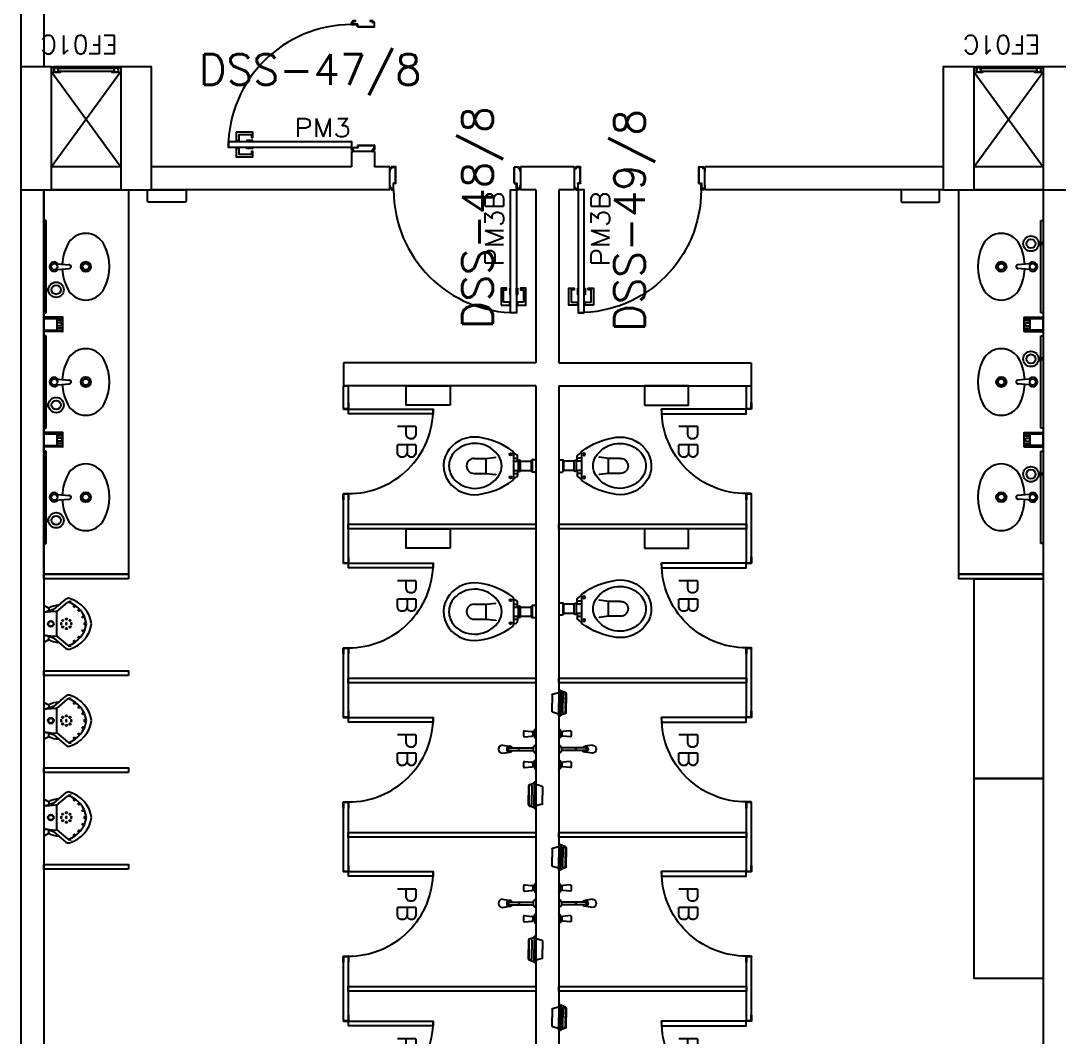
# Model space of a CAD drawing. Header units: millimetres. Extents: x 2046 to 2564, y 885 to 1120.
# Drawn here: x 2344.06 to 2350.81, y 952.66 to 959.28 of the extents above; entities that cross this region are included whole.
import ezdxf

# ---------------------------------------------------------------- set-up
doc = ezdxf.new("R2010")
doc.units = ezdxf.units.MM
doc.header["$LTSCALE"] = 10
for name, color, linetype in [('AR-ALV', 2, 'Continuous'), ('AR-DIVISÓRIAS', 2, 'Continuous'), ('AR-ESQ', 1, 'Continuous'), ('AR-ESTC', 3, 'Continuous'), ('AR-LOUÇAS', 1, 'Continuous'), ('AR-PORTA', 1, 'Continuous'), ('AR-SHAFT', 1, 'Continuous'), ('BC-CUBA', 1, 'Continuous'), ('BGR- VISTA', 12, 'Continuous'), ('DT-ESQ-PERFIL CADEIRA-C', 2, 'Continuous'), ('DT-ESQ-PERFIL CADEIRA-V', 1, 'Continuous'), ('DT-ESQ-VENEZIANA-C', 1, 'Continuous'), ('DT-ESQ-VENEZIANA-V', 1, 'Continuous'), ('DT-TXTESQ', 2, 'Continuous'), ('DT-TXTMOD', 1, 'Continuous'), ('DV- VISTA', 2, 'Continuous'), ('DV-TEXTO', 2, 'Continuous'), ('ENDEREÇO', 2, 'Continuous'), ('maçaneta', 1, 'Continuous'), ('mov', 1, 'Continuous'), ('PM-PERFIL U-C', 2, 'Continuous'), ('PM-TXT', 2, 'Continuous'), ('pm1', 2, 'Continuous'), ('pm2', 1, 'Continuous'), ('WC1', 1, 'Continuous'), ('WC2', 1, 'Continuous'), ('WC3', 1, 'Continuous')]:
    doc.layers.add(name, color=color, linetype=linetype)
doc.styles.add('S10', font='simplex.shx', dxfattribs={"height": 0.1})
doc.styles.add('S12', font='simplex.shx', dxfattribs={"width": 1.1, "height": 0.12})
doc.styles.add('UNB1-100', font='simplex.shx', dxfattribs={"height": 0.2})

# ---------------------------------------------------------------- blocks, each defined once
blk = doc.blocks.new('CUBA-01P')
at = {"layer": 'WC1'}
blk.add_circle((-0.15, -0.08), 0.05, dxfattribs=at)
for centre, radius, start, end in [((0, -0.4404), 0.3205, 92.82256, 116.40535), ((0, -0.4404), 0.3205, 63.59465, 87.24236), ((-0.0831, -0.273), 0.1336, 116.40535, 243.59465), ((0.0831, -0.273), 0.1336, 296.40535, 63.59465), ((0, -0.1056), 0.3205, 243.59465, 296.40535)]:
    blk.add_arc(centre, radius, start, end, dxfattribs=at)
at = {"layer": 'WC2'}
for p, q in [((-0.1548, 0), (-0.1548, -0.0303)), ((-0.1448, 0), (-0.1448, -0.0303)), ((-0.02, -0.068), (-0.0118, -0.1652)), ((0.02, -0.068), (0.0118, -0.1652))]:
    blk.add_line(p, q, dxfattribs=at)
for centre, radius in [((-0.15, -0.08), 0.03), ((0, -0.068), 0.02), ((0, -0.273), 0.033), ((0, -0.273), 0.0212)]:
    blk.add_circle(centre, radius, dxfattribs=at)
for centre, radius, start, end in [((0.0002, -0.0678), 0.03, 306.40129, 232.67059), ((0.0002, -0.1652), 0.012, 180, 10.12053)]:
    blk.add_arc(centre, radius, start, end, dxfattribs=at)
blk = doc.blocks.new('BGR19')
at = {"layer": 'BGR- VISTA'}
blk.add_lwpolyline([(0, 0.55), (2.5, 0.55), (2.5, 0), (0, 0)], close=True, dxfattribs=at)
at = {"layer": 'BC-CUBA', "rotation": 180}
for p in [(0.5, 0), (1.25, 0), (2, 0)]:
    blk.add_blockref('CUBA-01P', p, dxfattribs=at)
blk = doc.blocks.new('MCTR-01p')
at = {"layer": 'WC1'}
for p, q in [((0.1134, 0), (-0.1134, 0)), ((-0.1169, -0.006), (-0.1028, -0.0318)), ((0.1169, -0.006), (0.1028, -0.0318)), ((-0.1209, -0.0973), (-0.16, -0.1436)), ((0.1209, -0.0973), (0.16, -0.1436))]:
    blk.add_line(p, q, dxfattribs=at)
blk.add_circle((0, -0.0459), 0.019, dxfattribs=at)
for centre, radius, start, end in [((-0.1134, -0.004), 0.00402, 90, 208.69931), ((0.1134, -0.004), 0.00402, 331.30069, 90), ((0.0514, -0.1098), 0.1728, 153.16672, 175.85534), ((-0.0514, -0.1098), 0.1728, 4.14466, 26.83328), ((-0.1408, -0.1598), 0.0251, 139.851, 195.77049), ((0.027, -0.1124), 0.1994, 195.77049, 262.23104), ((-0.027, -0.1124), 0.1994, 277.76896, 344.22951), ((0.1408, -0.1598), 0.0251, 344.22951, 40.149)]:
    blk.add_arc(centre, radius, start, end, dxfattribs=at)
at = {"layer": 'WC2'}
for p, q in [((-0.0929, -0.0641), (-0.1209, -0.0973)), ((-0.1028, -0.0318), (-0.083, -0.0318)), ((-0.0952, -0.0668), (-0.0769, -0.0144)), ((-0.0769, -0.0144), (-0.0814, -0.0774)), ((0.0769, -0.0144), (0.0814, -0.0774)), ((0.0952, -0.0668), (0.0769, -0.0144)), ((0.1028, -0.0318), (0.083, -0.0318)), ((0.0929, -0.0641), (0.1209, -0.0973)), ((-0.0801, -0.0849), (-0.1388, -0.1544)), ((0.0773, -0.0817), (-0.0773, -0.0817)), ((0.0801, -0.0849), (0.1388, -0.1544))]:
    blk.add_line(p, q, dxfattribs=at)
for centre, radius in [((0, -0.0459), 0.0162), ((-0.0216, -0.1233), 0.00453), ((0.0216, -0.1233), 0.00453), ((-0.1131, -0.1987), 0.00453), ((-0.0307, -0.1466), 0.00453), ((-0.0216, -0.17), 0.00453), ((0.0216, -0.17), 0.00453), ((0.0307, -0.1466), 0.00453), ((0.1131, -0.1987), 0.00453), ((-0.0873, -0.2281), 0.00453), ((-0.0453, -0.2549), 0.00453), ((0.0453, -0.2549), 0.00453), ((0.0873, -0.2281), 0.00453)]:
    blk.add_circle(centre, radius, dxfattribs=at)
for centre, radius, start, end in [((-0.0573, -0.018), 0.02, 115.52037, 169.58171), ((0.0573, -0.018), 0.02, 10.41829, 64.47963), ((-0.1424, -0.0223), 0.0647, 319.851, 355.98459), ((0.1424, -0.0223), 0.0647, 184.01541, 220.149), ((-0.0773, -0.0776), 0.00402, 175.98459, 270), ((-0.0719, -0.0937), 0.012, 89.35808, 133.3239), ((0, -0.1142), 0.00453, 90, 270), ((0, -0.1142), 0.00453, 270, 90), ((0.0719, -0.0937), 0.012, 46.6761, 90.64192), ((0.0773, -0.0776), 0.00402, 270, 4.01541), ((-0.1204, -0.1699), 0.024, 139.851, 200.63237), ((0.024, -0.1042), 0.1746, 198.27233, 262.11406), ((0, -0.1466), 0.00453, 90, 270), ((0, -0.1791), 0.00453, 90, 270), ((0, -0.1466), 0.00453, 270, 90), ((-0.024, -0.1042), 0.1746, 277.88594, 341.72767), ((0, -0.1791), 0.00453, 270, 90), ((0.1204, -0.1699), 0.024, 339.36763, 40.149), ((0.0001, -0.2664), 0.00453, 91.78316, 268.21684), ((-0.0001, -0.2664), 0.00453, 271.78316, 88.21684)]:
    blk.add_arc(centre, radius, start, end, dxfattribs=at)
blk = doc.blocks.new('DV1')
at = {"layer": 'DV- VISTA'}
blk.add_lwpolyline([(0.03, 0), (0.03, -0.55), (0, -0.55), (0, 0)], close=True, dxfattribs=at)
at = {"layer": 'DV-TEXTO', "style": 'S12'}
for tag, p, flags in [('ACABAMENTO', (0.5897, -0.5266), 3), ('CANTONEIRA', (0.7897, -0.5266), 3), ('DIVISÓRIA', (0.1897, -0.5266), 2), ('TAMANHO', (0.3897, -0.5266), 3)]:
    blk.add_attdef(tag, p, '', height=0.12, rotation=90, dxfattribs=dict(at, flags=flags))
blk = doc.blocks.new('DV4')
at = {"layer": 'DV- VISTA'}
blk.add_lwpolyline([(0.03, 0), (0.03, -1.22), (0, -1.22), (0, 0)], close=True, dxfattribs=at)
at = {"layer": 'DV-TEXTO', "style": 'S12'}
for tag, p, flags in [('ACABAMENTO', (0.3815, -0.3084), 3), ('CANTONEIRA', (0.5815, -0.3084), 3), ('DIVISÓRIA', (-0.0185, -0.3084), 2), ('TAMANHO', (0.1815, -0.3084), 3)]:
    blk.add_attdef(tag, p, '', height=0.12, rotation=90, dxfattribs=dict(at, flags=flags))
blk = doc.blocks.new('DV3')
at = {"layer": 'DV- VISTA'}
blk.add_lwpolyline([(0.03, 0), (0.03, -0.15), (0, -0.15), (0, 0)], close=True, dxfattribs=at)
at = {"layer": 'DV-TEXTO', "style": 'S12'}
for tag, p, flags in [('ACABAMENTO', (0.3798, -0.2006), 3), ('CANTONEIRA', (0.5798, -0.2006), 3), ('DIVISÓRIA', (-0.0202, -0.2006), 2), ('TAMANHO', (0.1798, -0.2006), 3)]:
    blk.add_attdef(tag, p, '', height=0.12, rotation=90, dxfattribs=dict(at, flags=flags))
blk = doc.blocks.new('pb55-gr-01p')
at = {"layer": 'mov'}
blk.add_arc((0.0015, 0.0172), 0.55, 359.7335, 90, dxfattribs=at)
at = {"layer": 'pm1'}
blk.add_lwpolyline([(0.0315, 0.5673), (0.0315, 0.0172), (0.0015, 0.0172), (0.0015, 0.5673)], close=True, dxfattribs=at)
at = {"layer": 'pm2'}
for p, q in [((-0.0385, 0.0172), (-0.0008, 0.0172)), ((-0.0385, 0.0158), (-0.0385, 0.0172)), ((-0.0008, 0.0158), (-0.0385, 0.0158)), ((0, 0.015), (0, -0.015)), ((0.0015, -0.0152), (0.0015, 0.015)), ((0.5515, -0.0152), (0.5515, 0.015)), ((0.553, 0.015), (0.553, -0.015)), ((0.5915, 0.0172), (0.5537, 0.0172)), ((0.5537, 0.0158), (0.5915, 0.0158)), ((0.5915, 0.0158), (0.5915, 0.0172)), ((-0.001, -0.016), (-0.0385, -0.016)), ((-0.0385, -0.0175), (-0.0385, -0.016)), ((-0.0385, -0.0175), (-0.0008, -0.0175)), ((0.5915, -0.0175), (0.5537, -0.0175)), ((0.554, -0.016), (0.5915, -0.016)), ((0.5915, -0.0175), (0.5915, -0.016))]:
    blk.add_line(p, q, dxfattribs=at)
for centre, radius, start, end in [((-0.0008, 0.015), 0.00225, 0, 90), ((-0.0008, 0.015), 0.00075, 0, 90), ((0.5537, 0.015), 0.00225, 90, 180), ((0.5537, 0.015), 0.00075, 90, 180), ((-0.001, -0.015), 0.001, 270, 0), ((-0.0008, -0.0152), 0.00225, 270, 0), ((0.5537, -0.0152), 0.00225, 180, 270), ((0.554, -0.015), 0.001, 180, 270)]:
    blk.add_arc(centre, radius, start, end, dxfattribs=at)
at = {"layer": 'PM-TXT', "style": 'S12', "width": 1.1}
blk.add_attdef('PM', (0.0929, 0.3347), '', height=0.12, dxfattribs=at)
at = {"layer": 'PM-TXT', "style": 'S12', "width": 1.1, "flags": 1}
for tag, p in [('LARGURA', (0.0929, 0.1347)), ('GRANITO', (0.0929, -0.0653)), ('VISOR', (0.0929, -0.2653)), ('FERRAGEM', (0.0929, -0.4653))]:
    blk.add_attdef(tag, p, '', height=0.12, dxfattribs=at)
blk = doc.blocks.new('BACI-01P')
at = {"layer": 'WC1'}
for p, q in [((0.146, 0.0857), (0.146, 0.0887)), ((0.1191, 0.03), (0.1139, 0.03)), ((0.1139, 0.0298), (0.1139, -0.0298)), ((0.1191, 0.03), (0.1191, 0.0624)), ((0.1191, -0.03), (0.1139, -0.03)), ((0.1191, -0.03), (0.1191, -0.0624)), ((0.146, -0.0857), (0.146, -0.0887))]:
    blk.add_line(p, q, dxfattribs=at)
for centre, radius, start, end in [((0.4364, -0.2936), 0.4837, 97.68046, 126.34544), ((0.3996, -0.0205), 0.2081, 36.88811, 97.68046), ((0.1282, 0.0624), 0.00909, 126.16044, 180), ((0.4044, -0.3155), 0.4771, 122.78184, 126.16044), ((0.1551, 0.0887), 0.00909, 126.33581, 180), ((0.4268, 0), 0.174, 320.47667, 36.88811), ((0.1282, -0.0624), 0.00909, 180, 233.83956), ((0.4044, 0.3155), 0.4771, 233.83956, 237.21816), ((0.1551, -0.0887), 0.00909, 180, 238.98254), ((0.4364, 0.2936), 0.4837, 233.75773, 262.31954), ((0.3996, 0.0205), 0.2081, 262.31954, 320.89786)]:
    blk.add_arc(centre, radius, start, end, dxfattribs=at)
at = {"layer": 'WC2'}
for p, q in [((0.146, -0.0857), (0.146, 0.0857)), ((0, 0.04), (0.023, 0.04)), ((0.025, 0.035), (0.025, 0.038)), ((0.025, -0.035), (0.025, 0.035)), ((0.025, 0.035), (0.028, 0.035)), ((0.03, -0.033), (0.03, 0.033)), ((0.1, 0.03), (0.03, 0.03)), ((0.1, 0.0298), (0.1, -0.0298)), ((0, -0.04), (0.023, -0.04)), ((0.025, -0.038), (0.025, -0.035)), ((0.025, -0.035), (0.028, -0.035)), ((0.1, -0.03), (0.03, -0.03))]:
    blk.add_line(p, q, dxfattribs=at)
for centre, radius, start, end in [((0.3966, -0.0404), 0.1866, 54.25145, 147.32014), ((0.4126, -0.0182), 0.1592, 41.32993, 54.25145), ((0.4333, 0), 0.1317, 0, 41.32993), ((0.023, 0.038), 0.002, 0, 90), ((0.028, 0.033), 0.002, 0, 90), ((0.107, 0.0298), 0.00697, 0, 180), ((0.3335, 0), 0.1117, 147.32014, 180), ((0.3335, 0), 0.1117, 180, 212.67986), ((0.4333, 0), 0.1317, 318.67007, 0), ((0.023, -0.038), 0.002, 270, 0), ((0.028, -0.033), 0.002, 270, 0), ((0.107, -0.0298), 0.00697, 180, 0), ((0.3966, 0.0404), 0.1866, 212.67986, 305.74855), ((0.4126, 0.0182), 0.1592, 305.74855, 318.67007)]:
    blk.add_arc(centre, radius, start, end, dxfattribs=at)
at = {"layer": 'WC3'}
for p, q in [((0.146, 0.0497), (0.1191, 0.0497)), ((0.146, 0.03), (0.1191, 0.03)), ((0.261, 0.0562), (0.2593, 0.0585)), ((0.3229, 0.0486), (0.261, 0.0562)), ((0.3229, 0.0486), (0.3229, -0.0486)), ((0.4015, 0.0486), (0.3229, 0.0486)), ((0.146, -0.03), (0.1191, -0.03)), ((0.146, -0.0497), (0.1191, -0.0497)), ((0.261, -0.0562), (0.2593, -0.0585)), ((0.3229, -0.0486), (0.261, -0.0562)), ((0.4015, -0.0486), (0.3229, -0.0486))]:
    blk.add_line(p, q, dxfattribs=at)
for centre in [(0.1641, 0.075), (0.1641, -0.075)]:
    blk.add_circle(centre, 0.00682, dxfattribs=at)
blk.add_arc((0.4015, 0), 0.0486, 270, 90, dxfattribs=at)
blk = doc.blocks.new('CHVR-01P')
at = {"layer": 'WC1'}
for p, q in [((-0.08, 0.114), (-0.08, 0.086)), ((-0.074, 0.12), (-0.0254, 0.1155)), ((-0.074, 0.08), (-0.0254, 0.0845)), ((-0.02, 0.1096), (-0.0176, 0.1096)), ((-0.02, 0.0904), (-0.0176, 0.0904)), ((-0.0139, 0.1119), (-0.0077, 0.1257)), ((-0.0139, 0.0881), (-0.0077, 0.0743)), ((-0.0015, 0.129), (-0.0052, 0.1279)), ((-0.0015, 0.071), (-0.0052, 0.0721)), ((-0.2165, 0.0264), (-0.1704, 0.0189)), ((-0.1704, 0.0088), (-0.1537, 0.0088)), ((-0.1537, 0.0088), (-0.0176, 0.0088)), ((-0.0176, 0.0088), (-0.0133, 0.0174)), ((-0.0131, 0.0178), (-0.0132, 0.0176)), ((-0.0126, 0.0182), (-0.0088, 0.0206)), ((-0.0088, 0.0222), (-0.0088, 0.0206)), ((-0.0068, 0.0242), (0, 0.0242)), ((-0.2165, -0.0264), (-0.1704, -0.0189)), ((-0.1704, -0.0088), (-0.1537, -0.0088)), ((-0.1537, -0.0088), (-0.0176, -0.0088)), ((-0.0176, -0.0088), (-0.0133, -0.0174)), ((-0.0131, -0.0178), (-0.0132, -0.0176)), ((-0.0126, -0.0182), (-0.0088, -0.0206)), ((-0.0088, -0.0206), (-0.0088, -0.0222)), ((-0.0068, -0.0242), (0, -0.0242)), ((-0.08, -0.086), (-0.08, -0.114)), ((-0.074, -0.08), (-0.0254, -0.0845)), ((-0.074, -0.12), (-0.0254, -0.1155)), ((-0.02, -0.0904), (-0.0176, -0.0904)), ((-0.02, -0.1096), (-0.0176, -0.1096)), ((-0.0139, -0.0881), (-0.0077, -0.0743)), ((-0.0139, -0.1119), (-0.0077, -0.1257)), ((-0.0015, -0.071), (-0.0052, -0.0721)), ((-0.0015, -0.129), (-0.0052, -0.1279))]:
    blk.add_line(p, q, dxfattribs=at)
for centre, radius, start, end in [((-0.074, 0.114), 0.006, 90, 180), ((-0.074, 0.086), 0.006, 180, 270), ((-0.026, 0.1096), 0.006, 0, 84.40066), ((-0.026, 0.0904), 0.006, 275.59934, 0), ((-0.0176, 0.1136), 0.004, 270, 335.61273), ((-0.0176, 0.0864), 0.004, 24.38727, 90), ((-0.004, 0.1241), 0.004, 107.53034, 155.61273), ((-0.004, 0.0759), 0.004, 204.38727, 252.46966), ((-0.001, 0.1282), 0.001, 0, 122.00538), ((-0.001, 0.0718), 0.001, 237.99462, 0), ((0, 0.07), 0.000002, 180, 270), ((-0.2165, 0), 0.0264, 90, 270), ((-0.1704, 0), 0.0189, 90, 270), ((-0.1704, 0), 0.0088, 90, 270), ((-0.1704, 0), 0.0189, 27.71775, 90), ((-0.0115, 0.0165), 0.002, 122.78059, 153.43495), ((-0.0068, 0.0222), 0.002, 90, 180), ((-0.1704, 0), 0.0189, 270, 332.28225), ((-0.0115, -0.0165), 0.002, 206.56505, 237.21941), ((-0.0068, -0.0222), 0.002, 180, 270), ((-0.074, -0.086), 0.006, 90, 180), ((-0.074, -0.114), 0.006, 180, 270), ((-0.026, -0.0904), 0.006, 0, 84.40066), ((-0.026, -0.1096), 0.006, 275.59934, 0), ((-0.0176, -0.0864), 0.004, 270, 335.61273), ((-0.0176, -0.1136), 0.004, 24.38727, 90), ((-0.004, -0.0759), 0.004, 107.53034, 155.61273), ((-0.004, -0.1241), 0.004, 204.38727, 252.46966), ((-0.001, -0.0718), 0.001, 0, 122.00538), ((-0.001, -0.1282), 0.001, 237.99462, 0), ((0, -0.13), 0.000002, 180, 270)]:
    blk.add_arc(centre, radius, start, end, dxfattribs=at)
at = {"layer": 'WC2'}
for p, q in [((-0.02, 0.1096), (-0.02, 0.0904)), ((-0.0077, 0.1257), (-0.0077, 0.0743)), ((-0.0176, 0.0088), (-0.0176, -0.0088)), ((-0.02, -0.0904), (-0.02, -0.1096)), ((-0.0077, -0.0743), (-0.0077, -0.1257))]:
    blk.add_line(p, q, dxfattribs=at)
for centre, radius, start, end in [((-0.1704, 0), 0.0132, 41.81031, 318.18969), ((-0.1031, 0), 0.0088, 90, 270)]:
    blk.add_arc(centre, radius, start, end, dxfattribs=at)
blk = doc.blocks.new('DV6')
at = {"layer": 'DV- VISTA'}
blk.add_lwpolyline([(0.03, 0), (0.03, -0.45), (0, -0.45), (0, 0)], close=True, dxfattribs=at)
at = {"layer": 'DV-TEXTO', "style": 'S12'}
for tag, p, flags in [('ACABAMENTO', (0.5766, -0.4366), 3), ('CANTONEIRA', (0.7766, -0.4366), 3), ('DIVISÓRIA', (0.1766, -0.4366), 2), ('TAMANHO', (0.3766, -0.4366), 3)]:
    blk.add_attdef(tag, p, '', height=0.12, rotation=90, dxfattribs=dict(at, flags=flags))
blk = doc.blocks.new('DV7')
at = {"layer": 'DV- VISTA'}
blk.add_lwpolyline([(0.03, 0), (0.03, -0.42), (0, -0.42), (0, 0)], close=True, dxfattribs=at)
at = {"layer": 'DV-TEXTO', "style": 'S12'}
for tag, p, flags in [('ACABAMENTO', (0.5921, -0.2951), 3), ('CANTONEIRA', (0.7921, -0.2951), 3), ('DIVISÓRIA', (0.1921, -0.2951), 2), ('TAMANHO', (0.3921, -0.2951), 3)]:
    blk.add_attdef(tag, p, '', height=0.12, rotation=90, dxfattribs=dict(at, flags=flags))
blk = doc.blocks.new('BGR14')
at = {"layer": 'BGR- VISTA'}
blk.add_lwpolyline([(0.45, 0), (0.45, -1.3), (0, -1.3), (0, 0)], close=True, dxfattribs=at)
blk = doc.blocks.new('PM3')
at = {"layer": 'maçaneta'}
for points in [[(0.02, 0.825), (-0.035, 0.825), (-0.035, 0.715), (0, 0.715), (0, 0.725), (-0.02, 0.725), (-0.02, 0.8035, -0.414214), (-0.0185, 0.805), (0.02, 0.805)], [(0.125, 0.825), (0.07, 0.825), (0.07, 0.805), (0.1085, 0.805, -0.414214), (0.11, 0.8035), (0.11, 0.725), (0.09, 0.725), (0.09, 0.715), (0.125, 0.715)]]:
    blk.add_lwpolyline(points, format="xyb", close=True, dxfattribs=at)
for points in [[(0.02, 0.715), (0.02, 0.755), (0.025, 0.755), (0.025, 0.715)], [(0.07, 0.715), (0.07, 0.755), (0.065, 0.755), (0.065, 0.715)]]:
    blk.add_lwpolyline(points, close=True, dxfattribs=at)
at = {"layer": 'mov'}
blk.add_arc((0.025, 0.075), 0.8, 0, 90, dxfattribs=at)
at = {"layer": 'PM-PERFIL U-C'}
for p, q in [((0.01, 0.065), (0.01, 0.0735)), ((0.0115, 0.075), (0.0235, 0.075)), ((0.012, 0.073), (0.012, 0.0645)), ((0.023, 0.073), (0.012, 0.073)), ((0.023, 0.0335), (0.023, 0.073)), ((0.025, 0.0735), (0.025, 0.034)), ((0.825, 0.0735), (0.825, 0.034)), ((0.8385, 0.075), (0.8265, 0.075)), ((0.827, 0.073), (0.838, 0.073)), ((0.827, 0.0335), (0.827, 0.073)), ((0.838, 0.073), (0.838, 0.0645)), ((0.84, 0.065), (0.84, 0.0735)), ((0, 0.045), (0, 0.0635)), ((0.002, 0.045), (0, 0.045)), ((0.0015, 0.065), (0.01, 0.065)), ((0.002, 0.063), (0.002, 0.045)), ((0.0105, 0.063), (0.002, 0.063)), ((0.038, 0.032), (0.0245, 0.032)), ((0.0385, 0.034), (0.025, 0.034)), ((0.038, 0.032), (0.038, -0.073)), ((0.04, 0.0325), (0.04, -0.0735)), ((0.81, 0.0325), (0.81, -0.0735)), ((0.8115, 0.034), (0.825, 0.034)), ((0.812, 0.032), (0.8255, 0.032)), ((0.812, 0.032), (0.812, -0.073)), ((0.8395, 0.063), (0.848, 0.063)), ((0.8485, 0.065), (0.84, 0.065)), ((0.848, 0.063), (0.848, 0.045)), ((0.848, 0.045), (0.85, 0.045)), ((0.85, 0.045), (0.85, 0.0635)), ((0, -0.045), (0.002, -0.045)), ((0, -0.0635), (0, -0.045)), ((0.01, -0.065), (0.0015, -0.065)), ((0.002, -0.045), (0.002, -0.063)), ((0.002, -0.063), (0.0105, -0.063)), ((0.01, -0.0735), (0.01, -0.065)), ((0.012, -0.0645), (0.012, -0.073)), ((0.838, -0.0645), (0.838, -0.073)), ((0.848, -0.063), (0.8395, -0.063)), ((0.84, -0.0735), (0.84, -0.065)), ((0.84, -0.065), (0.8485, -0.065)), ((0.85, -0.045), (0.848, -0.045)), ((0.848, -0.045), (0.848, -0.063)), ((0.85, -0.0635), (0.85, -0.045)), ((0.0385, -0.075), (0.0115, -0.075)), ((0.012, -0.073), (0.038, -0.073)), ((0.8115, -0.075), (0.8385, -0.075)), ((0.838, -0.073), (0.812, -0.073))]:
    blk.add_line(p, q, dxfattribs=at)
for centre, start, end in [((0.0115, 0.0735), 90, 180), ((0.0235, 0.0735), 360, 90), ((0.8265, 0.0735), 90, 180), ((0.8385, 0.0735), 0, 90), ((0.0015, 0.0635), 90, 180), ((0.0105, 0.0645), 270, 0), ((0.0245, 0.0335), 180, 270), ((0.0385, 0.0325), 0, 90), ((0.8115, 0.0325), 90, 180), ((0.8255, 0.0335), 270, 0), ((0.8395, 0.0645), 180, 270), ((0.8485, 0.0635), 0, 90), ((0.0015, -0.0635), 180, 270), ((0.0105, -0.0645), 0, 90), ((0.8395, -0.0645), 90, 180), ((0.8485, -0.0635), 270, 0), ((0.0115, -0.0735), 180, 270), ((0.0385, -0.0735), 269.93864, 0), ((0.8115, -0.0735), 180, 270.06136), ((0.8385, -0.0735), 270, 0)]:
    blk.add_arc(centre, 0.0015, start, end, dxfattribs=at)
at = {"layer": 'pm1'}
blk.add_lwpolyline([(0.065, 0.875), (0.065, 0.075), (0.025, 0.075), (0.025, 0.875)], close=True, dxfattribs=at)
at = {"layer": 'PM-TXT', "style": 'S12', "width": 1.1}
blk.add_attdef('PM', (0.214, 0.075), '', height=0.12, rotation=90, dxfattribs=at)
blk = doc.blocks.new('PM3B')
at = {"layer": 'maçaneta'}
for points in [[(0.02, 0.9), (-0.035, 0.9), (-0.035, 0.79), (0, 0.79), (0, 0.8), (-0.02, 0.8), (-0.02, 0.8785, -0.414214), (-0.0185, 0.88), (0.02, 0.88)], [(0.125, 0.9), (0.07, 0.9), (0.07, 0.88), (0.1085, 0.88, -0.414214), (0.11, 0.8785), (0.11, 0.8), (0.09, 0.8), (0.09, 0.79), (0.125, 0.79)]]:
    blk.add_lwpolyline(points, format="xyb", close=True, dxfattribs=at)
for points in [[(0.02, 0.79), (0.02, 0.83), (0.025, 0.83), (0.025, 0.79)], [(0.07, 0.79), (0.07, 0.83), (0.065, 0.83), (0.065, 0.79)]]:
    blk.add_lwpolyline(points, close=True, dxfattribs=at)
at = {"layer": 'mov'}
blk.add_arc((0.025, 0.15), 0.8, 0, 90, dxfattribs=at)
at = {"layer": 'PM-PERFIL U-C'}
for p, q in [((0, 0.12), (0, 0.1385)), ((0.0015, 0.14), (0.01, 0.14)), ((0.002, 0.138), (0.002, 0.12)), ((0.0105, 0.138), (0.002, 0.138)), ((0.01, 0.14), (0.01, 0.1485)), ((0.0115, 0.15), (0.0235, 0.15)), ((0.012, 0.148), (0.012, 0.1395)), ((0.023, 0.148), (0.012, 0.148)), ((0.023, 0.1085), (0.023, 0.148)), ((0.025, 0.1485), (0.025, 0.109)), ((0.825, 0.1485), (0.825, 0.109)), ((0.8385, 0.15), (0.8265, 0.15)), ((0.827, 0.148), (0.838, 0.148)), ((0.827, 0.1085), (0.827, 0.148)), ((0.838, 0.148), (0.838, 0.1395)), ((0.8395, 0.138), (0.848, 0.138)), ((0.84, 0.14), (0.84, 0.1485)), ((0.8485, 0.14), (0.84, 0.14)), ((0.848, 0.138), (0.848, 0.12)), ((0.85, 0.12), (0.85, 0.1385)), ((0.002, 0.12), (0, 0.12)), ((0.038, 0.107), (0.0245, 0.107)), ((0.0385, 0.109), (0.025, 0.109)), ((0.038, 0.107), (0.038, 0.002)), ((0.04, 0.1075), (0.04, 0.0015)), ((0.81, 0.1075), (0.81, 0.0015)), ((0.8115, 0.109), (0.825, 0.109)), ((0.812, 0.107), (0.8255, 0.107)), ((0.812, 0.107), (0.812, 0.002)), ((0.848, 0.12), (0.85, 0.12)), ((0, 0.03), (0.002, 0.03)), ((0, 0.0115), (0, 0.03)), ((0.01, 0.01), (0.0015, 0.01)), ((0.002, 0.03), (0.002, 0.012)), ((0.002, 0.012), (0.0105, 0.012)), ((0.01, 0.0015), (0.01, 0.01)), ((0.0385, 0), (0.0115, 0)), ((0.012, 0.0105), (0.012, 0.002)), ((0.012, 0.002), (0.038, 0.002)), ((0.8115, 0), (0.8385, 0)), ((0.838, 0.002), (0.812, 0.002)), ((0.838, 0.0105), (0.838, 0.002)), ((0.848, 0.012), (0.8395, 0.012)), ((0.84, 0.0015), (0.84, 0.01)), ((0.84, 0.01), (0.8485, 0.01)), ((0.85, 0.03), (0.848, 0.03)), ((0.848, 0.03), (0.848, 0.012)), ((0.85, 0.0115), (0.85, 0.03))]:
    blk.add_line(p, q, dxfattribs=at)
for centre, start, end in [((0.0015, 0.1385), 90, 180), ((0.0115, 0.1485), 90, 180), ((0.0105, 0.1395), 270, 0), ((0.0235, 0.1485), 360, 90), ((0.8265, 0.1485), 90, 180), ((0.8395, 0.1395), 180, 270), ((0.8385, 0.1485), 0, 90), ((0.8485, 0.1385), 0, 90), ((0.0245, 0.1085), 180, 270), ((0.0385, 0.1075), 0, 90), ((0.8115, 0.1075), 90, 180), ((0.8255, 0.1085), 270, 0), ((0.0015, 0.0115), 180, 270), ((0.0115, 0.0015), 180, 270), ((0.0105, 0.0105), 0, 90), ((0.0385, 0.0015), 269.93864, 0), ((0.8115, 0.0015), 180, 270.06136), ((0.8395, 0.0105), 90, 180), ((0.8385, 0.0015), 270, 0), ((0.8485, 0.0115), 270, 0)]:
    blk.add_arc(centre, 0.0015, start, end, dxfattribs=at)
at = {"layer": 'pm1'}
blk.add_lwpolyline([(0.065, 0.95), (0.065, 0.15), (0.025, 0.15), (0.025, 0.95)], close=True, dxfattribs=at)
at = {"layer": 'PM-TXT', "style": 'S12', "width": 1.1}
blk.add_attdef('PM', (0.23, 0.15), '', height=0.12, rotation=90, dxfattribs=at)
blk = doc.blocks.new('SBNT-01p')
at = {"layer": 'WC1', "linetype": 'Continuous', "ltscale": 2.5}
for p, q in [((-0.0581, 0.0418), (-0.0694, 0.0022)), ((-0.0552, 0.044), (0, 0.044)), ((0.0552, 0.044), (0, 0.044)), ((0.0581, 0.0418), (0.0694, 0.0022)), ((-0.0851, -0.006), (-0.0851, -0.004)), ((-0.0811, 0), (-0.0723, 0)), ((-0.0791, -0.012), (0, -0.012)), ((-0.0684, -0.043), (-0.0777, -0.016)), ((-0.0723, 0), (0, 0)), ((-0.0682, -0.0311), (-0.0674, -0.0415)), ((-0.0628, -0.047), (0, -0.047)), ((-0.0607, -0.026), (0, -0.026)), ((0.0723, 0), (0, 0)), ((0.0791, -0.012), (0, -0.012)), ((0.0607, -0.026), (0, -0.026)), ((0.0628, -0.047), (0, -0.047)), ((0.0682, -0.0311), (0.0674, -0.0415)), ((0.0684, -0.043), (0.0777, -0.016)), ((0.0811, 0), (0.0723, 0)), ((0.0851, -0.006), (0.0851, -0.004))]:
    blk.add_line(p, q, dxfattribs=at)
for centre, radius, start, end in [((-0.081, -0.004), 0.00401, 90.14277, 180), ((-0.0723, 0.003), 0.00299, 269.90052, 344.09249), ((-0.0552, 0.041), 0.00301, 90.15512, 164.14809), ((0.0552, 0.041), 0.00301, 15.80184, 89.84353), ((0.0723, 0.003), 0.003, 195.95719, 270.10081), ((-0.0791, -0.006), 0.006, 178.18283, 270.06494), ((-0.0853, -0.0186), 0.008, 19.03324, 63.68855), ((-0.0628, -0.041), 0.00599, 198.91508, 270.04577), ((-0.0642, -0.0307), 0.004, 111.84648, 186.44163), ((-0.0614, -0.041), 0.006, 184.23444, 269.97999), ((-0.0607, -0.0395), 0.0135, 90.13804, 111.90153), ((0.0607, -0.0395), 0.0135, 68.22346, 89.96981), ((0.0614, -0.041), 0.006, 270.01994, 355.70054), ((0.0628, -0.041), 0.00599, 269.95051, 341.05876), ((0.0642, -0.0307), 0.004, 353.51216, 68.14317), ((0.0853, -0.0186), 0.008, 116.31925, 161.03931), ((0.0791, -0.006), 0.006, 269.93506, 1.81717), ((0.081, -0.004), 0.00401, 360, 89.85364)]:
    blk.add_arc(centre, radius, start, end, dxfattribs=at)
at = {"layer": 'WC2', "linetype": 'Continuous', "ltscale": 2.5}
for centre, radius, start, end in [((-0.056, -0.093), 0.05, 76.49719, 101.99206), ((-0.042, -0.0348), 0.00987, 256.36803, 283.73428), ((-0.028, -0.093), 0.05, 76.49729, 103.48195), ((-0.014, -0.0348), 0.00987, 256.36803, 283.73428), ((0.0001, -0.0935), 0.0506, 90.16045, 103.50852), ((-0.0001, -0.0935), 0.0506, 76.53389, 89.88023), ((0.014, -0.0348), 0.00987, 256.36803, 283.73428), ((0.028, -0.093), 0.05, 76.49729, 103.48195), ((0.042, -0.0348), 0.00987, 256.36803, 283.73428), ((0.056, -0.0931), 0.0501, 77.87599, 103.46124)]:
    blk.add_arc(centre, radius, start, end, dxfattribs=at)
blk = doc.blocks.new('PPLR-01p')
at = {"layer": 'WC1'}
blk.add_lwpolyline([(-0.1435, 0.126), (0.1435, 0.126), (0.1435, 0), (-0.1435, 0), (-0.1435, 0.126)], dxfattribs=at)
blk = doc.blocks.new('TLHR-01p')
at = {"layer": 'WC1'}
blk.add_lwpolyline([(-0.117, 0.08), (0.117, 0.08, -0.414214), (0.125, 0.072), (0.125, 0.008, -0.414214), (0.117, 0), (-0.117, 0, -0.414214), (-0.125, 0.008), (-0.125, 0.072, -0.414214)], format="xyb", close=True, dxfattribs=at)
blk = doc.blocks.new('SBSPRAY-P')
at = {"layer": 'WC1'}
for p, q in [((-0.0444, 0), (0.0444, 0)), ((-0.0469, -0.122), (-0.0469, -0.0025)), ((-0.0376, -0.0025), (-0.0376, -0.122)), ((0.0376, -0.122), (0.0376, -0.0025)), ((0.0376, -0.0025), (0.0376, -0.122)), ((0.0469, -0.122), (0.0469, -0.0025)), ((-0.0444, -0.1245), (0.0444, -0.1245)), ((-0.0376, -0.0861), (0.0376, -0.0861))]:
    blk.add_line(p, q, dxfattribs=at)
for centre, start, end in [((-0.0444, -0.0025), 90, 180), ((0.0444, -0.0025), 0, 90), ((-0.0351, -0.0025), 90, 180), ((0.0351, -0.0025), 0, 90), ((-0.0444, -0.122), 180, 270), ((-0.0351, -0.122), 180, 270), ((0.0351, -0.122), 270, 360), ((0.0444, -0.122), 270, 0)]:
    blk.add_arc(centre, 0.0025, start, end, dxfattribs=at)
at = {"layer": 'WC2'}
for p, q in [((-0.0247, -0.1245), (-0.0247, -0.0861)), ((-0.0096, -0.1161), (-0.0096, -0.0861)), ((-0.0096, -0.1161), (0.0096, -0.1161)), ((0.0096, -0.1161), (0.0096, -0.0861)), ((0.0247, -0.1245), (0.0247, -0.0861))]:
    blk.add_line(p, q, dxfattribs=at)
blk = doc.blocks.new('EF01C-P')
at = {"layer": 'DT-ESQ-PERFIL CADEIRA-C', "ltscale": 0.1}
for points in [[(0.01, 0.0015), (0.01, 0.003), (0.0015, 0.003, 1), (0.0015, 0), (0.015, 0, 0.414214), (0.0165, 0.0015), (0.0165, 0.0335), (0.043, 0.0335)], [(0.043, 0.0065), (0.018, 0.0065), (0.018, 0.0165), (0.0165, 0.0165), (0.0165, 0.0065, 0.414214), (0.018, 0.005), (0.043, 0.005), (0.0565, 0.005, 1), (0.0565, 0.008), (0.043, 0.008), (0.043, 0.02), (0.043, 0.032), (0.0565, 0.032, 1), (0.0565, 0.035), (0.043, 0.035), (0.0165, 0.035, 0.414214), (0.015, 0.0335), (0.015, 0.0015), (0.0015, 0.0015)], [(0.0415, 0.02), (0.0415, 0.032, -0.414214), (0.043, 0.0335), (0.0565, 0.0335)], [(0.0415, 0.02), (0.0415, 0.008, 0.414214), (0.043, 0.0065), (0.0565, 0.0065)], [(0.407, 0.0065), (0.432, 0.0065), (0.432, 0.0165), (0.4335, 0.0165), (0.4335, 0.0065, -0.414214), (0.432, 0.005), (0.407, 0.005), (0.3935, 0.005, -1), (0.3935, 0.008), (0.407, 0.008), (0.407, 0.02), (0.407, 0.032), (0.3935, 0.032, -1), (0.3935, 0.035), (0.407, 0.035), (0.4335, 0.035, -0.414214), (0.435, 0.0335), (0.435, 0.0015), (0.4485, 0.0015)], [(0.4085, 0.02), (0.4085, 0.032, 0.414214), (0.407, 0.0335), (0.3935, 0.0335)], [(0.4085, 0.02), (0.4085, 0.008, -0.414214), (0.407, 0.0065), (0.3935, 0.0065)], [(0.44, 0.0015), (0.44, 0.003), (0.4485, 0.003, -1), (0.4485, 0), (0.435, 0, -0.414214), (0.4335, 0.0015), (0.4335, 0.0335), (0.407, 0.0335)]]:
    blk.add_lwpolyline(points, format="xyb", dxfattribs=at)
at = {"layer": 'DT-ESQ-PERFIL CADEIRA-V', "ltscale": 0.1}
blk.add_line((0.015, 0), (0.435, 0), dxfattribs=at)
at = {"layer": 'DT-ESQ-VENEZIANA-C', "ltscale": 0.1}
for p, q in [((0.043, 0.0105), (0.407, 0.0105)), ((0.043, 0.009), (0.407, 0.009))]:
    blk.add_line(p, q, dxfattribs=at)
at = {"layer": 'DT-ESQ-VENEZIANA-V', "ltscale": 0.1}
blk.add_line((0.043, 0.031), (0.407, 0.031), dxfattribs=at)
at = {"layer": 'DT-TXTESQ', "ltscale": 0.1, "style": 'S12'}
blk.add_text('EF01C', height=0.12, dxfattribs=at).set_placement((0.0192, -0.205))
at = {"layer": 'DT-TXTMOD', "ltscale": 0.1, "style": 'S10', "flags": 3}
blk.add_attdef('EF01C', (0.0208, -0.14), '', height=0.1, dxfattribs=at)

msp = doc.modelspace()

# ---------------------------------------------------------------- linework, layer by layer
at = {"layer": 'AR-ALV'}
for p, q in [((2344.0609, 965.3024), (2344.0609, 949.8524)), ((2344.2109, 961.7024), (2344.2109, 958.9774)), ((2346.3609, 958.4274), (2346.2109, 958.4274)), ((2346.2109, 958.4274), (2346.2109, 958.3274)), ((2346.3609, 958.4274), (2346.3609, 958.3274)), ((2344.7109, 958.3274), (2344.2609, 958.3274)), ((2346.2109, 958.3274), (2344.9109, 958.3274)), ((2346.4609, 958.3274), (2346.3609, 958.3274)), ((2346.4609, 958.1774), (2346.4609, 958.3274)), ((2347.6609, 958.3274), (2347.3109, 958.3274)), ((2347.3109, 958.3274), (2347.3109, 958.1774)), ((2347.6609, 958.3274), (2347.6609, 958.1774)), ((2350.0609, 958.3274), (2348.5109, 958.3274)), ((2348.5109, 958.1774), (2348.5109, 958.3274)), ((2350.7109, 958.3274), (2350.2609, 958.3274)), ((2344.2109, 958.1774), (2344.2109, 949.8524)), ((2344.7109, 958.1774), (2344.2609, 958.1774)), ((2346.4609, 958.1774), (2344.9109, 958.1774)), ((2347.4109, 958.1774), (2347.3109, 958.1774)), ((2347.4109, 958.1774), (2347.4109, 957.0524)), ((2347.5609, 958.1774), (2347.5609, 957.0524)), ((2347.6609, 958.1774), (2347.5609, 958.1774)), ((2350.0609, 958.1774), (2348.5109, 958.1774)), ((2350.7109, 958.1774), (2350.2609, 958.1774)), ((2350.7109, 958.1774), (2350.7109, 949.8524)), ((2346.1609, 957.0524), (2346.1609, 956.9024)), ((2347.4109, 957.0524), (2346.1609, 957.0524)), ((2347.5609, 957.0524), (2348.8109, 957.0524)), ((2348.8109, 957.0524), (2348.8109, 956.9024)), ((2347.4109, 956.9024), (2346.1609, 956.9024)), ((2347.4109, 956.9024), (2347.4109, 949.8524)), ((2347.5609, 956.9024), (2348.8109, 956.9024)), ((2347.5609, 956.9024), (2347.5609, 949.8524))]:
    msp.add_line(p, q, dxfattribs=at)
at = {"layer": 'AR-ESTC'}
for points in [[(2344.0609, 958.1774), (2344.2609, 958.1774), (2344.2609, 958.9774), (2344.0609, 958.9774)], [(2344.7109, 958.1774), (2344.9109, 958.1774), (2344.9109, 958.9774), (2344.7109, 958.9774)], [(2350.0609, 958.1774), (2350.2609, 958.1774), (2350.2609, 958.9774), (2350.0609, 958.9774)], [(2350.7109, 958.1774), (2350.9109, 958.1774), (2350.9109, 958.9774), (2350.7109, 958.9774)]]:
    msp.add_lwpolyline(points, close=True, dxfattribs=at)
at = {"layer": 'AR-LOUÇAS'}
for p, q in [((2344.2109, 957.9774), (2344.2109, 957.3774)), ((2344.2259, 957.9774), (2344.2109, 957.9774)), ((2344.2259, 957.3774), (2344.2259, 957.9774)), ((2350.6959, 957.9774), (2350.7109, 957.9774)), ((2350.6959, 957.3774), (2350.6959, 957.9774)), ((2350.7109, 957.9774), (2350.7109, 957.3774)), ((2344.2109, 957.3774), (2344.2259, 957.3774)), ((2350.7109, 957.3774), (2350.6959, 957.3774)), ((2344.2259, 957.2274), (2344.2109, 957.2274)), ((2344.2109, 957.2274), (2344.2109, 956.6274)), ((2344.2259, 956.6274), (2344.2259, 957.2274)), ((2350.6959, 956.6274), (2350.6959, 957.2274)), ((2350.6959, 957.2274), (2350.7109, 957.2274)), ((2350.7109, 957.2274), (2350.7109, 956.6274)), ((2344.2109, 956.6274), (2344.2259, 956.6274)), ((2350.7109, 956.6274), (2350.6959, 956.6274)), ((2344.2109, 956.4774), (2344.2109, 955.8774)), ((2344.2259, 956.4774), (2344.2109, 956.4774)), ((2344.2259, 955.8774), (2344.2259, 956.4774)), ((2350.6959, 956.4774), (2350.7109, 956.4774)), ((2350.6959, 955.8774), (2350.6959, 956.4774)), ((2350.7109, 956.4774), (2350.7109, 955.8774)), ((2344.2109, 955.8774), (2344.2259, 955.8774)), ((2350.7109, 955.8774), (2350.6959, 955.8774))]:
    msp.add_line(p, q, dxfattribs=at)
at = {"layer": 'AR-SHAFT'}
for p, q in [((2344.7094, 958.9424), (2344.2609, 958.3274)), ((2344.2624, 958.9424), (2344.7109, 958.3274)), ((2350.7094, 958.9424), (2350.2624, 958.3274)), ((2350.2624, 958.9424), (2350.7109, 958.3274))]:
    msp.add_line(p, q, dxfattribs=at)

# ---------------------------------------------------------------- block references
at = {"layer": 'AR-DIVISÓRIAS'}
for name, p in [('DV3', (2346.1609, 956.9024)), ('DV3', (2348.7809, 956.9024)), ('DV6', (2346.1609, 956.1994)), ('DV6', (2348.7809, 956.1994)), ('DV6', (2346.1609, 955.1964)), ('DV6', (2348.7809, 955.1964)), ('DV6', (2346.1609, 954.1934)), ('DV6', (2348.7809, 954.1934)), ('DV7', (2346.1609, 953.1904)), ('DV7', (2348.7809, 953.1904))]:
    msp.add_blockref(name, p, dxfattribs=at)
at = {"layer": 'AR-DIVISÓRIAS', "rotation": 270}
for name, p in [('DV4', (2347.4109, 956.0024)), ('DV4', (2348.7809, 956.0024)), ('DV1', (2344.7609, 955.6774)), ('DV1', (2350.7109, 955.6774)), ('DV1', (2344.7609, 955.0474)), ('DV4', (2347.4109, 954.9994)), ('DV4', (2348.7809, 954.9994)), ('DV1', (2344.7609, 954.4174)), ('DV4', (2347.4109, 953.9964)), ('DV4', (2348.7809, 953.9964)), ('DV1', (2344.7609, 953.7874)), ('DV4', (2347.4109, 952.9934)), ('DV4', (2348.7809, 952.9934))]:
    msp.add_blockref(name, p, dxfattribs=at)
at = {"layer": 'AR-ESQ', "rotation": 180}
for p in [(2344.7109, 958.9774), (2350.7109, 958.9774)]:
    msp.add_blockref('EF01C-P', p, dxfattribs=at)
at = {"layer": 'AR-LOUÇAS'}
for name, p, rotation in [('TLHR-01p', (2345.0109, 958.1774), 180), ('SBSPRAY-P', (2344.2109, 957.3024), 90), ('PPLR-01p', (2346.7109, 956.9024), 180), ('SBSPRAY-P', (2344.2109, 956.5524), 90), ('PPLR-01p', (2346.7109, 955.9724), 180), ('SBNT-01p', (2347.4109, 954.2386), 270), ('SBNT-01p', (2347.4109, 953.2353), 270)]:
    msp.add_blockref(name, p, dxfattribs=dict(at, rotation=rotation))
at = {"layer": 'AR-LOUÇAS', "xscale": -1}
for name, p, rotation in [('TLHR-01p', (2349.9109, 958.1774), 180), ('SBSPRAY-P', (2350.7109, 957.3024), 270), ('PPLR-01p', (2348.2609, 956.9024), 180), ('SBSPRAY-P', (2350.7109, 956.5524), 270), ('PPLR-01p', (2348.2609, 955.9724), 180), ('SBNT-01p', (2347.5609, 954.8386), 90), ('SBNT-01p', (2347.5609, 953.8353), 90), ('SBNT-01p', (2347.5609, 952.7923), 90)]:
    msp.add_blockref(name, p, dxfattribs=dict(at, rotation=rotation))
at = {"layer": 'AR-PORTA'}
ref = msp.add_blockref('PM3', (2346.2859, 958.4274), dxfattribs=dict(at, rotation=90))
ref.add_attrib('PM', 'PM3', (2345.84, 958.5214), dxfattribs={"layer": 'PM-TXT', "height": 0.12, "style": 'S12', "width": 1.1})
ref = msp.add_blockref('PM3B', (2347.3109, 958.3274), dxfattribs=dict(at, rotation=180))
ref.add_attrib('PM', 'PM3B', (2347.2009, 957.6808), dxfattribs={"layer": 'PM-TXT', "height": 0.12, "rotation": 90, "style": 'S12', "width": 1.1})
ref = msp.add_blockref('PM3B', (2347.6609, 958.3274), dxfattribs=dict(at, xscale=-1, rotation=180))
ref.add_attrib('PM', 'PM3B', (2347.8909, 957.6808), dxfattribs={"layer": 'PM-TXT', "height": 0.12, "rotation": 90, "style": 'S12', "width": 1.1})
at = {"layer": 'AR-PORTA', "rotation": 270}
for p in [(2346.1759, 956.7524), (2346.1759, 955.7494), (2346.1759, 954.7464), (2346.1759, 953.7434), (2346.1759, 952.7704)]:
    msp.add_blockref('pb55-gr-01p', p, dxfattribs=at).add_auto_attribs({'PM': 'PB'})
at = {"layer": 'AR-PORTA'}
ref = msp.add_blockref('pb55-gr-01p', (2348.7959, 956.7524), dxfattribs=dict(at, xscale=-1, rotation=90))
ref.add_attrib('PM', 'PB', (2348.3412, 956.6595), dxfattribs={"layer": 'PM-TXT', "height": 0.12, "rotation": 270, "style": 'S12', "width": 1.1})
ref = msp.add_blockref('pb55-gr-01p', (2348.7959, 955.7494), dxfattribs=dict(at, xscale=-1, rotation=90))
ref.add_attrib('PM', 'PB', (2348.3412, 955.6565), dxfattribs={"layer": 'PM-TXT', "height": 0.12, "rotation": 270, "style": 'S12', "width": 1.1})
ref = msp.add_blockref('pb55-gr-01p', (2348.7959, 954.7464), dxfattribs=dict(at, xscale=-1, rotation=90))
ref.add_attrib('PM', 'PB', (2348.3412, 954.6535), dxfattribs={"layer": 'PM-TXT', "height": 0.12, "rotation": 270, "style": 'S12', "width": 1.1})
ref = msp.add_blockref('pb55-gr-01p', (2348.7959, 953.7434), dxfattribs=dict(at, xscale=-1, rotation=90))
ref.add_attrib('PM', 'PB', (2348.3412, 953.6505), dxfattribs={"layer": 'PM-TXT', "height": 0.12, "rotation": 270, "style": 'S12', "width": 1.1})
ref = msp.add_blockref('pb55-gr-01p', (2348.7959, 952.7704), dxfattribs=dict(at, xscale=-1, rotation=90))
ref.add_attrib('PM', 'PB', (2348.3412, 952.6775), dxfattribs={"layer": 'PM-TXT', "height": 0.12, "rotation": 270, "style": 'S12', "width": 1.1})
at = {"layer": 'BGR- VISTA'}
for p, rotation in [((2344.2109, 958.1774), 270), ((2350.7109, 955.6774), 90)]:
    msp.add_blockref('BGR19', p, dxfattribs=dict(at, rotation=rotation))
for p in [(2350.2609, 955.6474), (2350.2609, 954.3474)]:
    msp.add_blockref('BGR14', p, dxfattribs=at)
at = {"layer": 'WC1'}
for name, p, rotation in [('BACI-01P', (2347.4109, 956.3816), 180), ('BACI-01P', (2347.4109, 955.4329), 180), ('MCTR-01p', (2344.2109, 955.354), 90), ('MCTR-01p', (2344.2109, 954.724), 90), ('MCTR-01p', (2344.2109, 954.094), 90)]:
    msp.add_blockref(name, p, dxfattribs=dict(at, rotation=rotation))
at = {"layer": 'WC1', "xscale": -1}
for name, p, rotation in [('BACI-01P', (2347.5609, 956.3816), 180), ('BACI-01P', (2347.5609, 955.4516), 180), ('CHVR-01P', (2347.5609, 954.5383), 6.591927004251374e-09), ('CHVR-01P', (2347.5609, 953.5353), 6.591927004251374e-09)]:
    msp.add_blockref(name, p, dxfattribs=dict(at, rotation=rotation))
at = {"layer": 'WC1'}
for p in [(2347.4109, 954.5383), (2347.4109, 953.5353)]:
    msp.add_blockref('CHVR-01P', p, dxfattribs=at)

# ---------------------------------------------------------------- texts
at = {"layer": 'ENDEREÇO', "style": 'UNB1-100'}
msp.add_text('DSS-47/8', height=0.2, dxfattribs=at).set_placement((2345.2187, 958.861))
for s, p in [('DSS-48/8', (2347.1308, 957.2718)), ('DSS-49/8', (2348.1198, 957.2542))]:
    msp.add_text(s, height=0.2, rotation=90, dxfattribs=at).set_placement(p)

doc.saveas('drawing.dxf')
